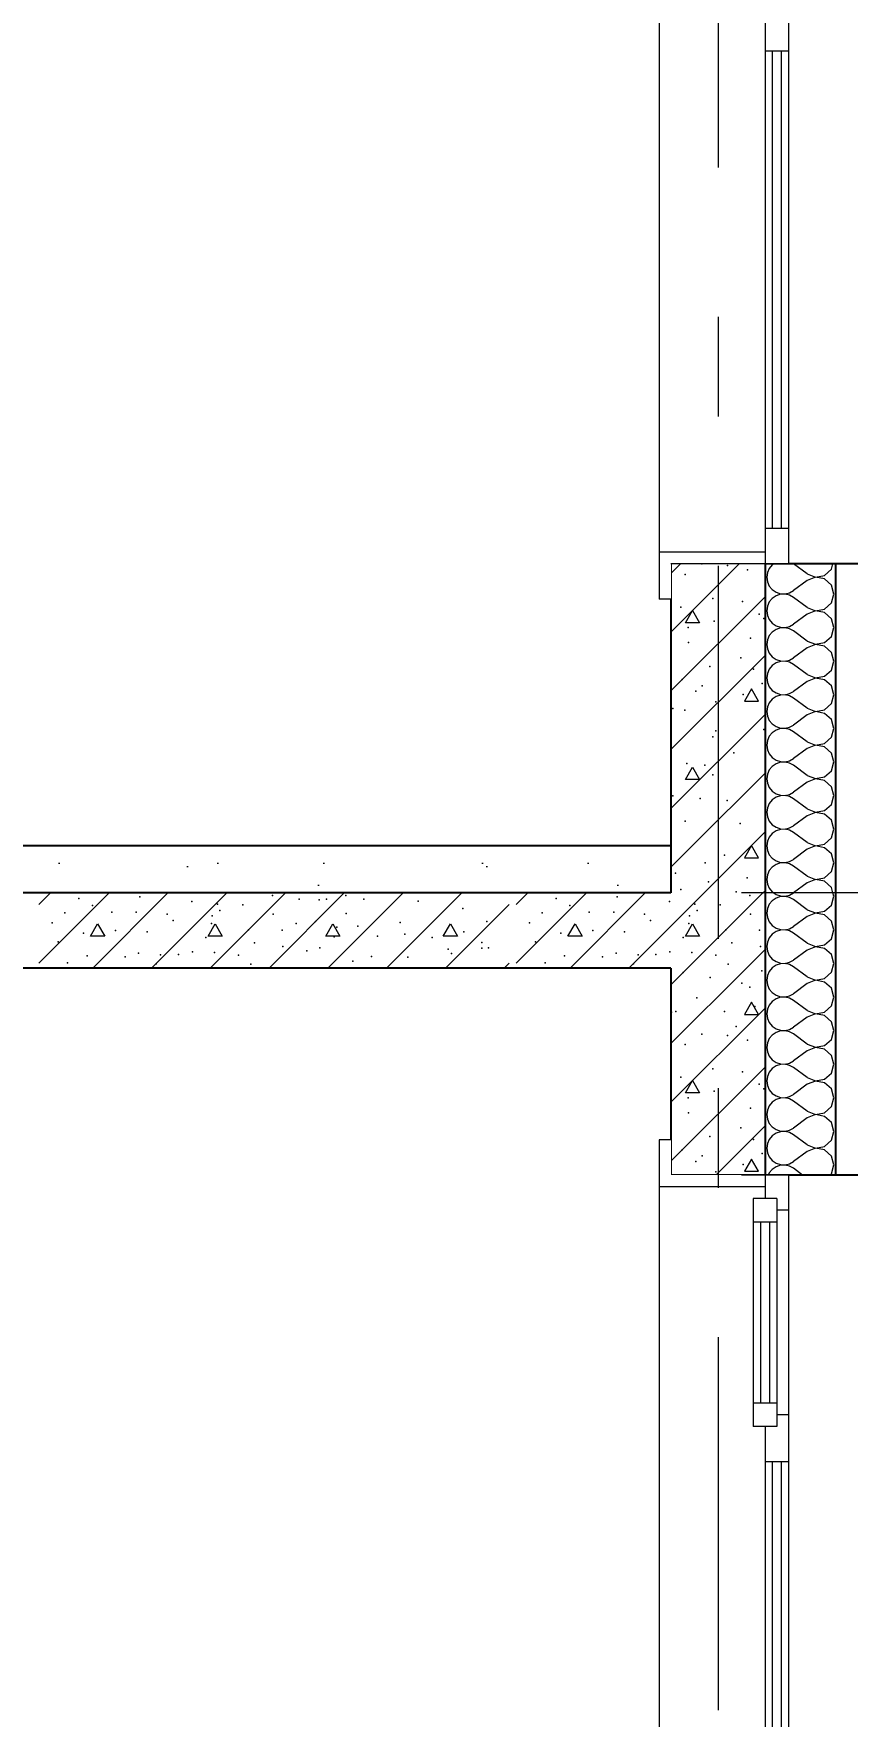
# Model space of a CAD drawing. Header units: millimetres. Extents: x 18162 to 7085488, y 72188 to 247925.
# Drawn here: x 4272658 to 4274388, y 144901 to 148480 of the extents above; entities that cross this region are included whole.
import ezdxf
from ezdxf.enums import TextEntityAlignment as Align

# ---------------------------------------------------------------- set-up
doc = ezdxf.new("R2010")
doc.units = ezdxf.units.MM
doc.header["$MEASUREMENT"] = 0
doc.linetypes.add('Double Dashed', pattern=[1093.611073, 529.166651, -211.666656, 141.111112, -211.666656])
doc.linetypes.add('Wipeout_Contour', pattern=[1000, 0, -1000])
for name, color, linetype in [('Archicad Windows', 7, 'Continuous'), ('Structural - Bearing', 7, 'Continuous'), ('Structural - Grid', 7, 'Continuous')]:
    doc.layers.add(name, color=color, linetype=linetype)
doc.styles.add('GENERATED_STYLE_3', font='', dxfattribs={"width": 0.8})
doc.styles.get('GENERATED_STYLE_3').set_extended_font_data('ISOCPEUR MON')
doc.dimstyles.new('GENERATED_STYLE__12', dxfattribs={"dimtxt": 330.000007, "dimasz": 171, "dimexe": 0.18, "dimexo": 150, "dimgap": 0, "dimtad": 1, "dimdec": 0, "dimzin": 0, "dimdsep": 46, "dimtxsty": 'GENERATED_STYLE_3', "dimblk": 'ARROWHEAD_2', "dimblk1": 'ARROWHEAD_2', "dimblk2": 'ARROWHEAD_2', "dimcen": 0.09, "dimclrd": 13, "dimclre": 13, "dimclrt": 13, "dimadec": 0, "dimazin": 0, "dimtfac": 1, "dimtdec": 4, "dimtmove": 0, "dimatfit": 3, "dimfxl": 1, "dimtolj": 1, "dimtzin": 0, "dimarcsym": 0})

# ---------------------------------------------------------------- blocks, each defined once
blk = doc.blocks.new('*X1415', base_point=(4294986.6, 104752.7))
at = {"layer": 'Structural - Bearing', "color": 7, "linetype": 'Continuous', "lineweight": 9}
for p, q in [((4274222, 146628.6), (4274218, 146619.6)), ((4274228.3, 146636.2), (4274222, 146628.6)), ((4274236.4, 146641.8), (4274228.3, 146636.2)), ((4274231.5, 146652.7), (4274236.4, 146649.3)), ((4274236.4, 146649.3), (4274245.7, 146646.2)), ((4274245.7, 146644.9), (4274236.4, 146641.8)), ((4274245.7, 146646.2), (4274255.6, 146645.7)), ((4274255.6, 146645.4), (4274245.7, 146644.9)), ((4274255.6, 146645.7), (4274265.2, 146647.9)), ((4274265.2, 146643.2), (4274255.6, 146645.4)), ((4274265.2, 146647.9), (4274273.8, 146652.7)), ((4274273.8, 146638.4), (4274265.2, 146643.2)), ((4274302.4, 146617), (4274273.8, 146638.4)), ((4274339.8, 146613.6), (4274354.2, 146626.8)), ((4274354.2, 146626.8), (4274359.5, 146645.6)), ((4274359.5, 146645.6), (4274357.5, 146652.7)), ((4274218, 146619.6), (4274216.7, 146609.8)), ((4274216.7, 146609.8), (4274218, 146600.1)), ((4274218, 146600.1), (4274222, 146591.1)), ((4274222, 146591.1), (4274228.3, 146583.5)), ((4274302.4, 146602.7), (4274273.8, 146581.3)), ((4274302.4, 146617), (4274320.6, 146610)), ((4274320.6, 146609.7), (4274302.4, 146602.7)), ((4274320.6, 146610), (4274339.8, 146613.6)), ((4274339.8, 146606.1), (4274320.6, 146609.7)), ((4274354.2, 146592.9), (4274339.8, 146606.1)), ((4274359.5, 146574.1), (4274354.2, 146592.9)), ((4274222, 146557.2), (4274218, 146548.2)), ((4274228.3, 146564.8), (4274222, 146557.2)), ((4274228.3, 146583.5), (4274236.4, 146577.9)), ((4274236.4, 146570.4), (4274228.3, 146564.8)), ((4274236.4, 146577.9), (4274245.7, 146574.8)), ((4274245.7, 146573.5), (4274236.4, 146570.4)), ((4274245.7, 146574.8), (4274255.6, 146574.3)), ((4274255.6, 146574), (4274245.7, 146573.5)), ((4274255.6, 146574.3), (4274265.2, 146576.5)), ((4274265.2, 146571.8), (4274255.6, 146574)), ((4274265.2, 146576.5), (4274273.8, 146581.3)), ((4274273.8, 146567), (4274265.2, 146571.8)), ((4274302.4, 146545.6), (4274273.8, 146567)), ((4274339.8, 146542.2), (4274354.2, 146555.4)), ((4274354.2, 146555.4), (4274359.5, 146574.1)), ((4274218, 146548.2), (4274216.7, 146538.4)), ((4274216.7, 146538.4), (4274218, 146528.7)), ((4274218, 146528.7), (4274222, 146519.6)), ((4274222, 146519.6), (4274228.3, 146512.1)), ((4274302.4, 146531.3), (4274273.8, 146509.8)), ((4274302.4, 146545.6), (4274320.6, 146538.6)), ((4274320.6, 146538.3), (4274302.4, 146531.3)), ((4274320.6, 146538.6), (4274339.8, 146542.2)), ((4274339.8, 146534.6), (4274320.6, 146538.3)), ((4274354.2, 146521.5), (4274339.8, 146534.6)), ((4274359.5, 146502.7), (4274354.2, 146521.5)), ((4274222, 146485.8), (4274218, 146476.8)), ((4274228.3, 146493.4), (4274222, 146485.8)), ((4274228.3, 146512.1), (4274236.4, 146506.5)), ((4274236.4, 146498.9), (4274228.3, 146493.4)), ((4274236.4, 146506.5), (4274245.7, 146503.3)), ((4274245.7, 146502.1), (4274236.4, 146498.9)), ((4274245.7, 146503.3), (4274255.6, 146502.8)), ((4274255.6, 146502.6), (4274245.7, 146502.1)), ((4274255.6, 146502.8), (4274265.2, 146505.1)), ((4274265.2, 146500.3), (4274255.6, 146502.6)), ((4274265.2, 146505.1), (4274273.8, 146509.8)), ((4274273.8, 146495.6), (4274265.2, 146500.3)), ((4274302.4, 146474.1), (4274273.8, 146495.6)), ((4274339.8, 146470.8), (4274354.2, 146483.9)), ((4274354.2, 146483.9), (4274359.5, 146502.7)), ((4274218, 146476.8), (4274216.7, 146467)), ((4274216.7, 146467), (4274218, 146457.2)), ((4274218, 146457.2), (4274222, 146448.2)), ((4274222, 146448.2), (4274228.3, 146440.6)), ((4274302.4, 146459.8), (4274273.8, 146438.4)), ((4274302.4, 146474.1), (4274320.6, 146467.1)), ((4274320.6, 146466.8), (4274302.4, 146459.8)), ((4274320.6, 146467.1), (4274339.8, 146470.8)), ((4274339.8, 146463.2), (4274320.6, 146466.8)), ((4274354.2, 146450.1), (4274339.8, 146463.2)), ((4274359.5, 146431.3), (4274354.2, 146450.1)), ((4274222, 146414.3), (4274218, 146405.3)), ((4274228.3, 146421.9), (4274222, 146414.3)), ((4274228.3, 146440.6), (4274236.4, 146435)), ((4274236.4, 146427.5), (4274228.3, 146421.9)), ((4274236.4, 146435), (4274245.7, 146431.9)), ((4274245.7, 146430.7), (4274236.4, 146427.5)), ((4274245.7, 146431.9), (4274255.6, 146431.4)), ((4274255.6, 146431.1), (4274245.7, 146430.7)), ((4274255.6, 146431.4), (4274265.2, 146433.7)), ((4274265.2, 146428.9), (4274255.6, 146431.1)), ((4274265.2, 146433.7), (4274273.8, 146438.4)), ((4274273.8, 146424.1), (4274265.2, 146428.9)), ((4274302.4, 146402.7), (4274273.8, 146424.1)), ((4274339.8, 146399.3), (4274354.2, 146412.5)), ((4274354.2, 146412.5), (4274359.5, 146431.3)), ((4274218, 146405.3), (4274216.7, 146395.6)), ((4274216.7, 146395.6), (4274218, 146385.8)), ((4274218, 146385.8), (4274222, 146376.8)), ((4274222, 146376.8), (4274228.3, 146369.2)), ((4274302.4, 146388.4), (4274273.8, 146367)), ((4274302.4, 146402.7), (4274320.6, 146395.7)), ((4274320.6, 146395.4), (4274302.4, 146388.4)), ((4274320.6, 146395.7), (4274339.8, 146399.3)), ((4274339.8, 146391.8), (4274320.6, 146395.4)), ((4274354.2, 146378.6), (4274339.8, 146391.8)), ((4274359.5, 146359.8), (4274354.2, 146378.6)), ((4274222, 146342.9), (4274218, 146333.9)), ((4274228.3, 146350.5), (4274222, 146342.9)), ((4274228.3, 146369.2), (4274236.4, 146363.6)), ((4274236.4, 146356.1), (4274228.3, 146350.5)), ((4274236.4, 146363.6), (4274245.7, 146360.5)), ((4274245.7, 146359.2), (4274236.4, 146356.1)), ((4274245.7, 146360.5), (4274255.6, 146360)), ((4274255.6, 146359.7), (4274245.7, 146359.2)), ((4274255.6, 146360), (4274265.2, 146362.2)), ((4274265.2, 146357.5), (4274255.6, 146359.7)), ((4274265.2, 146362.2), (4274273.8, 146367)), ((4274273.8, 146352.7), (4274265.2, 146357.5)), ((4274302.4, 146331.3), (4274273.8, 146352.7)), ((4274339.8, 146327.9), (4274354.2, 146341.1)), ((4274354.2, 146341.1), (4274359.5, 146359.8)), ((4274218, 146333.9), (4274216.7, 146324.1)), ((4274216.7, 146324.1), (4274218, 146314.4)), ((4274218, 146314.4), (4274222, 146305.4)), ((4274222, 146305.4), (4274228.3, 146297.8)), ((4274302.4, 146317), (4274273.8, 146295.6)), ((4274302.4, 146331.3), (4274320.6, 146324.3)), ((4274320.6, 146324), (4274302.4, 146317)), ((4274320.6, 146324.3), (4274339.8, 146327.9)), ((4274339.8, 146320.4), (4274320.6, 146324)), ((4274354.2, 146307.2), (4274339.8, 146320.4)), ((4274359.5, 146288.4), (4274354.2, 146307.2)), ((4274222, 146271.5), (4274218, 146262.5)), ((4274228.3, 146279.1), (4274222, 146271.5)), ((4274228.3, 146297.8), (4274236.4, 146292.2)), ((4274236.4, 146284.6), (4274228.3, 146279.1)), ((4274236.4, 146292.2), (4274245.7, 146289)), ((4274245.7, 146287.8), (4274236.4, 146284.6)), ((4274245.7, 146289), (4274255.6, 146288.6)), ((4274255.6, 146288.3), (4274245.7, 146287.8)), ((4274255.6, 146288.6), (4274265.2, 146290.8)), ((4274265.2, 146286), (4274255.6, 146288.3)), ((4274265.2, 146290.8), (4274273.8, 146295.6)), ((4274273.8, 146281.3), (4274265.2, 146286)), ((4274302.4, 146259.8), (4274273.8, 146281.3)), ((4274339.8, 146256.5), (4274354.2, 146269.6)), ((4274354.2, 146269.6), (4274359.5, 146288.4)), ((4274218, 146262.5), (4274216.7, 146252.7)), ((4274216.7, 146252.7), (4274218, 146242.9)), ((4274218, 146242.9), (4274222, 146233.9)), ((4274222, 146233.9), (4274228.3, 146226.3)), ((4274302.4, 146245.6), (4274273.8, 146224.1)), ((4274302.4, 146259.8), (4274320.6, 146252.8)), ((4274320.6, 146252.6), (4274302.4, 146245.6)), ((4274320.6, 146252.8), (4274339.8, 146256.5)), ((4274339.8, 146248.9), (4274320.6, 146252.6)), ((4274354.2, 146235.8), (4274339.8, 146248.9)), ((4274359.5, 146217), (4274354.2, 146235.8)), ((4274222, 146200.1), (4274218, 146191)), ((4274228.3, 146207.6), (4274222, 146200.1)), ((4274228.3, 146226.3), (4274236.4, 146220.8)), ((4274236.4, 146213.2), (4274228.3, 146207.6)), ((4274236.4, 146220.8), (4274245.7, 146217.6)), ((4274245.7, 146216.4), (4274236.4, 146213.2)), ((4274245.7, 146217.6), (4274255.6, 146217.1)), ((4274255.6, 146216.8), (4274245.7, 146216.4)), ((4274255.6, 146217.1), (4274265.2, 146219.4)), ((4274265.2, 146214.6), (4274255.6, 146216.8)), ((4274265.2, 146219.4), (4274273.8, 146224.1)), ((4274273.8, 146209.8), (4274265.2, 146214.6)), ((4274302.4, 146188.4), (4274273.8, 146209.8)), ((4274339.8, 146185), (4274354.2, 146198.2)), ((4274354.2, 146198.2), (4274359.5, 146217)), ((4274218, 146191), (4274216.7, 146181.3)), ((4274216.7, 146181.3), (4274218, 146171.5)), ((4274218, 146171.5), (4274222, 146162.5)), ((4274222, 146162.5), (4274228.3, 146154.9)), ((4274302.4, 146174.1), (4274273.8, 146152.7)), ((4274302.4, 146188.4), (4274320.6, 146181.4)), ((4274320.6, 146181.1), (4274302.4, 146174.1)), ((4274320.6, 146181.4), (4274339.8, 146185)), ((4274339.8, 146177.5), (4274320.6, 146181.1)), ((4274354.2, 146164.3), (4274339.8, 146177.5)), ((4274359.5, 146145.6), (4274354.2, 146164.3)), ((4274222, 146128.6), (4274218, 146119.6)), ((4274228.3, 146136.2), (4274222, 146128.6)), ((4274228.3, 146154.9), (4274236.4, 146149.3)), ((4274236.4, 146141.8), (4274228.3, 146136.2)), ((4274236.4, 146149.3), (4274245.7, 146146.2)), ((4274245.7, 146144.9), (4274236.4, 146141.8)), ((4274245.7, 146146.2), (4274255.6, 146145.7)), ((4274255.6, 146145.4), (4274245.7, 146144.9)), ((4274255.6, 146145.7), (4274265.2, 146147.9)), ((4274265.2, 146143.2), (4274255.6, 146145.4)), ((4274265.2, 146147.9), (4274273.8, 146152.7)), ((4274273.8, 146138.4), (4274265.2, 146143.2)), ((4274302.4, 146117), (4274273.8, 146138.4)), ((4274339.8, 146113.6), (4274354.2, 146126.8)), ((4274354.2, 146126.8), (4274359.5, 146145.6)), ((4274218, 146119.6), (4274216.7, 146109.8)), ((4274216.7, 146109.8), (4274218, 146100.1)), ((4274218, 146100.1), (4274222, 146091.1)), ((4274222, 146091.1), (4274228.3, 146083.5)), ((4274302.4, 146102.7), (4274273.8, 146081.3)), ((4274302.4, 146117), (4274320.6, 146110)), ((4274320.6, 146109.7), (4274302.4, 146102.7)), ((4274320.6, 146110), (4274339.8, 146113.6)), ((4274339.8, 146106.1), (4274320.6, 146109.7)), ((4274354.2, 146092.9), (4274339.8, 146106.1)), ((4274359.5, 146074.1), (4274354.2, 146092.9)), ((4274222, 146057.2), (4274220, 146052.7)), ((4274228.3, 146064.8), (4274222, 146057.2)), ((4274228.3, 146083.5), (4274236.4, 146077.9)), ((4274236.4, 146070.4), (4274228.3, 146064.8)), ((4274236.4, 146077.9), (4274245.7, 146074.8)), ((4274245.7, 146073.5), (4274236.4, 146070.4)), ((4274245.7, 146074.8), (4274255.6, 146074.3)), ((4274255.6, 146074), (4274245.7, 146073.5)), ((4274255.6, 146074.3), (4274265.2, 146076.5)), ((4274265.2, 146071.8), (4274255.6, 146074)), ((4274265.2, 146076.5), (4274273.8, 146081.3)), ((4274273.8, 146067), (4274265.2, 146071.8)), ((4274292.9, 146052.7), (4274273.8, 146067)), ((4274351.3, 146052.7), (4274354.2, 146055.4)), ((4274354.2, 146055.4), (4274359.5, 146074.1))]:
    blk.add_line(p, q, dxfattribs=at)
blk = doc.blocks.new('*X1417', base_point=(4294986.6, 104752.7))
at = {"layer": 'Structural - Bearing', "color": 7, "linetype": 'Continuous', "lineweight": 9}
for p, q in [((4274013.1, 146332.4), (4274173.4, 146492.7)), ((4274013.1, 146457.4), (4274048.4, 146492.7)), ((4274184.1, 146420.1), (4274169.1, 146394)), ((4274199.2, 146394.1), (4274184.1, 146420.1)), ((4274013.1, 146207.4), (4274213.1, 146407.4)), ((4274169.1, 146394), (4274199.2, 146394.1)), ((4274013.1, 146082.4), (4274213.1, 146282.4)), ((4274043.9, 146227.4), (4274059.1, 146253.4)), ((4274059.1, 146253.4), (4274074, 146227.4)), ((4274074, 146227.4), (4274043.9, 146227.4)), ((4274108.4, 146052.7), (4274213.1, 146157.4)), ((4274184.1, 146086.7), (4274169.1, 146060.7)), ((4274199.2, 146060.7), (4274184.1, 146086.7)), ((4274169.1, 146060.7), (4274199.2, 146060.7))]:
    blk.add_line(p, q, dxfattribs=at)
for p in [(4274038.8, 146483.7), (4274206.6, 146487.3), (4274096.1, 146472.7), (4274163.7, 146460.9), (4274180.9, 146451.9), (4274068.3, 146429.8), (4274191.1, 146411.3), (4274013.4, 146372.7), (4274014.3, 146399.4), (4274023.3, 146400.2), (4274126.9, 146400.2), (4274079, 146352.3), (4274133, 146349.2), (4274151.9, 146368.6), (4274175.8, 146339.8), (4274042.9, 146330.2), (4274013.5, 146289.2), (4274102, 146278.8), (4274165.4, 146272.3), (4274034, 146260.7), (4274105.2, 146230.8), (4274200.7, 146245.7), (4274210.5, 146236.2), (4274049.5, 146216.9), (4274182.5, 146194.7), (4274013.5, 146180.8), (4274050, 146185.1), (4274095.9, 146134.5), (4274161.6, 146152.9), (4274188.7, 146128.2), (4274037.2, 146106.6), (4274079.7, 146093.2), (4274207.2, 146098.4), (4274066.2, 146081.7), (4274108.3, 146059.4), (4274166.3, 146074.9)]:
    blk.add_point(p, dxfattribs=at)
blk = doc.blocks.new('*X1427', base_point=(4294986.6, 104752.7))
at = {"layer": 'Structural - Bearing', "color": 7, "linetype": 'Continuous', "lineweight": 9}
for p, q in [((4274222, 147342.9), (4274218, 147333.9)), ((4274228.3, 147350.5), (4274222, 147342.9)), ((4274231.5, 147352.7), (4274228.3, 147350.5)), ((4274302.4, 147331.3), (4274273.8, 147352.7)), ((4274339.8, 147327.9), (4274354.2, 147341.1)), ((4274354.2, 147341.1), (4274357.5, 147352.7)), ((4274218, 147333.9), (4274216.7, 147324.1)), ((4274216.7, 147324.1), (4274218, 147314.4)), ((4274218, 147314.4), (4274222, 147305.4)), ((4274222, 147305.4), (4274228.3, 147297.8)), ((4274302.4, 147317), (4274273.8, 147295.6)), ((4274302.4, 147331.3), (4274320.6, 147324.3)), ((4274320.6, 147324), (4274302.4, 147317)), ((4274320.6, 147324.3), (4274339.8, 147327.9)), ((4274339.8, 147320.4), (4274320.6, 147324)), ((4274354.2, 147307.2), (4274339.8, 147320.4)), ((4274359.5, 147288.4), (4274354.2, 147307.2)), ((4274222, 147271.5), (4274218, 147262.5)), ((4274228.3, 147279.1), (4274222, 147271.5)), ((4274228.3, 147297.8), (4274236.4, 147292.2)), ((4274236.4, 147284.6), (4274228.3, 147279.1)), ((4274236.4, 147292.2), (4274245.7, 147289)), ((4274245.7, 147287.8), (4274236.4, 147284.6)), ((4274245.7, 147289), (4274255.6, 147288.6)), ((4274255.6, 147288.3), (4274245.7, 147287.8)), ((4274255.6, 147288.6), (4274265.2, 147290.8)), ((4274265.2, 147286), (4274255.6, 147288.3)), ((4274265.2, 147290.8), (4274273.8, 147295.6)), ((4274273.8, 147281.3), (4274265.2, 147286)), ((4274302.4, 147259.8), (4274273.8, 147281.3)), ((4274339.8, 147256.5), (4274354.2, 147269.6)), ((4274354.2, 147269.6), (4274359.5, 147288.4)), ((4274218, 147262.5), (4274216.7, 147252.7)), ((4274216.7, 147252.7), (4274218, 147242.9)), ((4274218, 147242.9), (4274222, 147233.9)), ((4274222, 147233.9), (4274228.3, 147226.3)), ((4274302.4, 147245.6), (4274273.8, 147224.1)), ((4274302.4, 147259.8), (4274320.6, 147252.8)), ((4274320.6, 147252.6), (4274302.4, 147245.6)), ((4274320.6, 147252.8), (4274339.8, 147256.5)), ((4274339.8, 147248.9), (4274320.6, 147252.6)), ((4274354.2, 147235.8), (4274339.8, 147248.9)), ((4274359.5, 147217), (4274354.2, 147235.8)), ((4274222, 147200.1), (4274218, 147191)), ((4274228.3, 147207.6), (4274222, 147200.1)), ((4274228.3, 147226.3), (4274236.4, 147220.8)), ((4274236.4, 147213.2), (4274228.3, 147207.6)), ((4274236.4, 147220.8), (4274245.7, 147217.6)), ((4274245.7, 147216.4), (4274236.4, 147213.2)), ((4274245.7, 147217.6), (4274255.6, 147217.1)), ((4274255.6, 147216.8), (4274245.7, 147216.4)), ((4274255.6, 147217.1), (4274265.2, 147219.4)), ((4274265.2, 147214.6), (4274255.6, 147216.8)), ((4274265.2, 147219.4), (4274273.8, 147224.1)), ((4274273.8, 147209.8), (4274265.2, 147214.6)), ((4274302.4, 147188.4), (4274273.8, 147209.8)), ((4274339.8, 147185), (4274354.2, 147198.2)), ((4274354.2, 147198.2), (4274359.5, 147217)), ((4274218, 147191), (4274216.7, 147181.3)), ((4274216.7, 147181.3), (4274218, 147171.5)), ((4274218, 147171.5), (4274222, 147162.5)), ((4274222, 147162.5), (4274228.3, 147154.9)), ((4274302.4, 147174.1), (4274273.8, 147152.7)), ((4274302.4, 147188.4), (4274320.6, 147181.4)), ((4274320.6, 147181.1), (4274302.4, 147174.1)), ((4274320.6, 147181.4), (4274339.8, 147185)), ((4274339.8, 147177.5), (4274320.6, 147181.1)), ((4274354.2, 147164.3), (4274339.8, 147177.5)), ((4274359.5, 147145.6), (4274354.2, 147164.3)), ((4274222, 147128.6), (4274218, 147119.6)), ((4274228.3, 147136.2), (4274222, 147128.6)), ((4274228.3, 147154.9), (4274236.4, 147149.3)), ((4274236.4, 147141.8), (4274228.3, 147136.2)), ((4274236.4, 147149.3), (4274245.7, 147146.2)), ((4274245.7, 147144.9), (4274236.4, 147141.8)), ((4274245.7, 147146.2), (4274255.6, 147145.7)), ((4274255.6, 147145.4), (4274245.7, 147144.9)), ((4274255.6, 147145.7), (4274265.2, 147147.9)), ((4274265.2, 147143.2), (4274255.6, 147145.4)), ((4274265.2, 147147.9), (4274273.8, 147152.7)), ((4274273.8, 147138.4), (4274265.2, 147143.2)), ((4274302.4, 147117), (4274273.8, 147138.4)), ((4274339.8, 147113.6), (4274354.2, 147126.8)), ((4274354.2, 147126.8), (4274359.5, 147145.6)), ((4274218, 147119.6), (4274216.7, 147109.8)), ((4274216.7, 147109.8), (4274218, 147100.1)), ((4274218, 147100.1), (4274222, 147091.1)), ((4274222, 147091.1), (4274228.3, 147083.5)), ((4274302.4, 147102.7), (4274273.8, 147081.3)), ((4274302.4, 147117), (4274320.6, 147110)), ((4274320.6, 147109.7), (4274302.4, 147102.7)), ((4274320.6, 147110), (4274339.8, 147113.6)), ((4274339.8, 147106.1), (4274320.6, 147109.7)), ((4274354.2, 147092.9), (4274339.8, 147106.1)), ((4274359.5, 147074.1), (4274354.2, 147092.9)), ((4274222, 147057.2), (4274218, 147048.2)), ((4274228.3, 147064.8), (4274222, 147057.2)), ((4274228.3, 147083.5), (4274236.4, 147077.9)), ((4274236.4, 147070.4), (4274228.3, 147064.8)), ((4274236.4, 147077.9), (4274245.7, 147074.8)), ((4274245.7, 147073.5), (4274236.4, 147070.4)), ((4274245.7, 147074.8), (4274255.6, 147074.3)), ((4274255.6, 147074), (4274245.7, 147073.5)), ((4274255.6, 147074.3), (4274265.2, 147076.5)), ((4274265.2, 147071.8), (4274255.6, 147074)), ((4274265.2, 147076.5), (4274273.8, 147081.3)), ((4274273.8, 147067), (4274265.2, 147071.8)), ((4274302.4, 147045.6), (4274273.8, 147067)), ((4274339.8, 147042.2), (4274354.2, 147055.4)), ((4274354.2, 147055.4), (4274359.5, 147074.1)), ((4274218, 147048.2), (4274216.7, 147038.4)), ((4274216.7, 147038.4), (4274218, 147028.7)), ((4274218, 147028.7), (4274222, 147019.6)), ((4274222, 147019.6), (4274228.3, 147012.1)), ((4274302.4, 147031.3), (4274273.8, 147009.8)), ((4274302.4, 147045.6), (4274320.6, 147038.6)), ((4274320.6, 147038.3), (4274302.4, 147031.3)), ((4274320.6, 147038.6), (4274339.8, 147042.2)), ((4274339.8, 147034.6), (4274320.6, 147038.3)), ((4274354.2, 147021.5), (4274339.8, 147034.6)), ((4274359.5, 147002.7), (4274354.2, 147021.5)), ((4274222, 146985.8), (4274218, 146976.8)), ((4274228.3, 146993.4), (4274222, 146985.8)), ((4274228.3, 147012.1), (4274236.4, 147006.5)), ((4274236.4, 146998.9), (4274228.3, 146993.4)), ((4274236.4, 147006.5), (4274245.7, 147003.3)), ((4274245.7, 147002.1), (4274236.4, 146998.9)), ((4274245.7, 147003.3), (4274255.6, 147002.8)), ((4274255.6, 147002.6), (4274245.7, 147002.1)), ((4274255.6, 147002.8), (4274265.2, 147005.1)), ((4274265.2, 147000.3), (4274255.6, 147002.6)), ((4274265.2, 147005.1), (4274273.8, 147009.8)), ((4274273.8, 146995.6), (4274265.2, 147000.3)), ((4274302.4, 146974.1), (4274273.8, 146995.6)), ((4274339.8, 146970.8), (4274354.2, 146983.9)), ((4274354.2, 146983.9), (4274359.5, 147002.7)), ((4274218, 146976.8), (4274216.7, 146967)), ((4274216.7, 146967), (4274218, 146957.2)), ((4274218, 146957.2), (4274222, 146948.2)), ((4274222, 146948.2), (4274228.3, 146940.6)), ((4274302.4, 146959.8), (4274273.8, 146938.4)), ((4274302.4, 146974.1), (4274320.6, 146967.1)), ((4274320.6, 146966.8), (4274302.4, 146959.8)), ((4274320.6, 146967.1), (4274339.8, 146970.8)), ((4274339.8, 146963.2), (4274320.6, 146966.8)), ((4274354.2, 146950.1), (4274339.8, 146963.2)), ((4274359.5, 146931.3), (4274354.2, 146950.1)), ((4274222, 146914.3), (4274218, 146905.3)), ((4274228.3, 146921.9), (4274222, 146914.3)), ((4274228.3, 146940.6), (4274236.4, 146935)), ((4274236.4, 146927.5), (4274228.3, 146921.9)), ((4274236.4, 146935), (4274245.7, 146931.9)), ((4274245.7, 146930.7), (4274236.4, 146927.5)), ((4274245.7, 146931.9), (4274255.6, 146931.4)), ((4274255.6, 146931.1), (4274245.7, 146930.7)), ((4274255.6, 146931.4), (4274265.2, 146933.7)), ((4274265.2, 146928.9), (4274255.6, 146931.1)), ((4274265.2, 146933.7), (4274273.8, 146938.4)), ((4274273.8, 146924.1), (4274265.2, 146928.9)), ((4274302.4, 146902.7), (4274273.8, 146924.1)), ((4274339.8, 146899.3), (4274354.2, 146912.5)), ((4274354.2, 146912.5), (4274359.5, 146931.3)), ((4274218, 146905.3), (4274216.7, 146895.6)), ((4274216.7, 146895.6), (4274218, 146885.8)), ((4274218, 146885.8), (4274222, 146876.8)), ((4274222, 146876.8), (4274228.3, 146869.2)), ((4274302.4, 146888.4), (4274273.8, 146867)), ((4274302.4, 146902.7), (4274320.6, 146895.7)), ((4274320.6, 146895.4), (4274302.4, 146888.4)), ((4274320.6, 146895.7), (4274339.8, 146899.3)), ((4274339.8, 146891.8), (4274320.6, 146895.4)), ((4274354.2, 146878.6), (4274339.8, 146891.8)), ((4274359.5, 146859.8), (4274354.2, 146878.6)), ((4274222, 146842.9), (4274218, 146833.9)), ((4274228.3, 146850.5), (4274222, 146842.9)), ((4274228.3, 146869.2), (4274236.4, 146863.6)), ((4274236.4, 146856.1), (4274228.3, 146850.5)), ((4274236.4, 146863.6), (4274245.7, 146860.5)), ((4274245.7, 146859.2), (4274236.4, 146856.1)), ((4274245.7, 146860.5), (4274255.6, 146860)), ((4274255.6, 146859.7), (4274245.7, 146859.2)), ((4274255.6, 146860), (4274265.2, 146862.2)), ((4274265.2, 146857.5), (4274255.6, 146859.7)), ((4274265.2, 146862.2), (4274273.8, 146867)), ((4274273.8, 146852.7), (4274265.2, 146857.5)), ((4274302.4, 146831.3), (4274273.8, 146852.7)), ((4274339.8, 146827.9), (4274354.2, 146841.1)), ((4274354.2, 146841.1), (4274359.5, 146859.8)), ((4274218, 146833.9), (4274216.7, 146824.1)), ((4274216.7, 146824.1), (4274218, 146814.4)), ((4274218, 146814.4), (4274222, 146805.4)), ((4274222, 146805.4), (4274228.3, 146797.8)), ((4274302.4, 146817), (4274273.8, 146795.6)), ((4274302.4, 146831.3), (4274320.6, 146824.3)), ((4274320.6, 146824), (4274302.4, 146817)), ((4274320.6, 146824.3), (4274339.8, 146827.9)), ((4274339.8, 146820.4), (4274320.6, 146824)), ((4274354.2, 146807.2), (4274339.8, 146820.4)), ((4274359.5, 146788.4), (4274354.2, 146807.2)), ((4274222, 146771.5), (4274218, 146762.5)), ((4274228.3, 146779.1), (4274222, 146771.5)), ((4274228.3, 146797.8), (4274236.4, 146792.2)), ((4274236.4, 146784.6), (4274228.3, 146779.1)), ((4274236.4, 146792.2), (4274245.7, 146789)), ((4274245.7, 146787.8), (4274236.4, 146784.6)), ((4274245.7, 146789), (4274255.6, 146788.6)), ((4274255.6, 146788.3), (4274245.7, 146787.8)), ((4274255.6, 146788.6), (4274265.2, 146790.8)), ((4274265.2, 146786), (4274255.6, 146788.3)), ((4274265.2, 146790.8), (4274273.8, 146795.6)), ((4274273.8, 146781.3), (4274265.2, 146786)), ((4274302.4, 146759.8), (4274273.8, 146781.3)), ((4274339.8, 146756.5), (4274354.2, 146769.6)), ((4274354.2, 146769.6), (4274359.5, 146788.4)), ((4274218, 146762.5), (4274216.7, 146752.7)), ((4274216.7, 146752.7), (4274218, 146742.9)), ((4274218, 146742.9), (4274222, 146733.9)), ((4274222, 146733.9), (4274228.3, 146726.3)), ((4274302.4, 146745.6), (4274273.8, 146724.1)), ((4274302.4, 146759.8), (4274320.6, 146752.8)), ((4274320.6, 146752.6), (4274302.4, 146745.6)), ((4274320.6, 146752.8), (4274339.8, 146756.5)), ((4274339.8, 146748.9), (4274320.6, 146752.6)), ((4274354.2, 146735.8), (4274339.8, 146748.9)), ((4274359.5, 146717), (4274354.2, 146735.8)), ((4274222, 146700.1), (4274218, 146691)), ((4274228.3, 146707.6), (4274222, 146700.1)), ((4274228.3, 146726.3), (4274236.4, 146720.8)), ((4274236.4, 146713.2), (4274228.3, 146707.6)), ((4274236.4, 146720.8), (4274245.7, 146717.6)), ((4274245.7, 146716.4), (4274236.4, 146713.2)), ((4274245.7, 146717.6), (4274255.6, 146717.1)), ((4274255.6, 146716.8), (4274245.7, 146716.4)), ((4274255.6, 146717.1), (4274265.2, 146719.4)), ((4274265.2, 146714.6), (4274255.6, 146716.8)), ((4274265.2, 146719.4), (4274273.8, 146724.1)), ((4274273.8, 146709.8), (4274265.2, 146714.6)), ((4274302.4, 146688.4), (4274273.8, 146709.8)), ((4274339.8, 146685), (4274354.2, 146698.2)), ((4274354.2, 146698.2), (4274359.5, 146717)), ((4274218, 146691), (4274216.7, 146681.3)), ((4274216.7, 146681.3), (4274218, 146671.5)), ((4274218, 146671.5), (4274222, 146662.5)), ((4274222, 146662.5), (4274228.3, 146654.9)), ((4274302.4, 146674.1), (4274273.8, 146652.7)), ((4274302.4, 146688.4), (4274320.6, 146681.4)), ((4274320.6, 146681.1), (4274302.4, 146674.1)), ((4274320.6, 146681.4), (4274339.8, 146685)), ((4274339.8, 146677.5), (4274320.6, 146681.1)), ((4274354.2, 146664.3), (4274339.8, 146677.5)), ((4274357.5, 146652.7), (4274354.2, 146664.3)), ((4274228.3, 146654.9), (4274231.5, 146652.7))]:
    blk.add_line(p, q, dxfattribs=at)
blk = doc.blocks.new('*X1430', base_point=(4294986.6, 104752.7))
at = {"layer": 'Structural - Bearing', "color": 7, "linetype": 'Continuous', "lineweight": 9}
for p, q in [((4274013.1, 147207.4), (4274158.4, 147352.7)), ((4274013.1, 147332.4), (4274033.4, 147352.7)), ((4274013.1, 147082.4), (4274213.1, 147282.4)), ((4274043.9, 147227.4), (4274059.1, 147253.4)), ((4274059.1, 147253.4), (4274074, 147227.4)), ((4274074, 147227.4), (4274043.9, 147227.4)), ((4274013.1, 146957.4), (4274213.1, 147157.4)), ((4274184.1, 147086.7), (4274169.1, 147060.7)), ((4274169.1, 147060.7), (4274199.2, 147060.7)), ((4274199.2, 147060.7), (4274184.1, 147086.7)), ((4274013.1, 146832.4), (4274213.1, 147032.4)), ((4274043.9, 146894.1), (4274059.1, 146920.1)), ((4274059.1, 146920.1), (4274074, 146894)), ((4274074, 146894), (4274043.9, 146894.1)), ((4274059.1, 146753.4), (4274213.1, 146907.4)), ((4274184.1, 146753.4), (4274213.1, 146782.4)), ((4274013.1, 146707.4), (4274059.1, 146753.4)), ((4274083.4, 146652.7), (4274184.1, 146753.4)), ((4274184.1, 146753.4), (4274169.1, 146727.4)), ((4274199.2, 146727.4), (4274184.1, 146753.4)), ((4274169.1, 146727.4), (4274199.2, 146727.4)), ((4274208.4, 146652.7), (4274213.1, 146657.4))]:
    blk.add_line(p, q, dxfattribs=at)
for p in [(4274079, 147352.3), (4274133, 147349.2), (4274175.8, 147339.8), (4274042.9, 147330.2), (4274013.5, 147289.2), (4274102, 147278.8), (4274165.4, 147272.3), (4274034, 147260.7), (4274200.7, 147245.7), (4274210.5, 147236.2), (4274049.5, 147216.9), (4274105.2, 147230.8), (4274013.5, 147180.8), (4274050, 147185.1), (4274182.5, 147194.7), (4274095.9, 147134.5), (4274161.6, 147152.9), (4274188.7, 147128.3), (4274037.2, 147106.6), (4274079.7, 147093.2), (4274207.2, 147098.4), (4274066.2, 147081.7), (4274108.3, 147059.4), (4274166.3, 147074.9), (4274017.1, 147044.7), (4274042.5, 147041.3), (4274102.1, 146984.5), (4274108.3, 146997.6), (4274210.3, 147000), (4274147, 146950.5), (4274046.8, 146927.6), (4274085.1, 146924.3), (4274101.9, 146903.6), (4274017.3, 146859.1), (4274074.8, 146853.4), (4274132.7, 146849.5), (4274043.4, 146805.3), (4274160, 146800.6), (4274126.8, 146733.2), (4274022.5, 146694.6), (4274085.6, 146716.5), (4274034, 146659.9), (4274092.9, 146676.3), (4274175.1, 146684.9), (4274151.4, 146655.1)]:
    blk.add_point(p, dxfattribs=at)
blk = doc.blocks.new('*X1439', base_point=(4294986.6, 104752.7))
at = {"layer": 'Structural - Bearing', "color": 7, "linetype": 'Continuous', "lineweight": 9}
for p, q in [((4272668.9, 146628.4), (4272693.3, 146652.7)), ((4272668.9, 146503.4), (4272818.3, 146652.7)), ((4272783.3, 146492.7), (4272943.3, 146652.7)), ((4272908.3, 146492.7), (4273068.3, 146652.7)), ((4273033.3, 146492.7), (4273193.3, 146652.7)), ((4273158.3, 146492.7), (4273318.3, 146652.7)), ((4273283.3, 146492.7), (4273443.3, 146652.7)), ((4273408.3, 146492.7), (4273568.3, 146652.7)), ((4273533.3, 146492.7), (4273668.9, 146628.4)), ((4273684.1, 146628.4), (4273708.4, 146652.7)), ((4273684.1, 146503.4), (4273833.4, 146652.7)), ((4273798.4, 146492.7), (4273958.4, 146652.7)), ((4273923.4, 146492.7), (4274083.4, 146652.7)), ((4274048.4, 146492.7), (4274208.4, 146652.7)), ((4272778.8, 146560.7), (4272793.9, 146586.7)), ((4272808.8, 146560.7), (4272778.8, 146560.7)), ((4272793.9, 146586.7), (4272808.8, 146560.7)), ((4273028.8, 146560.7), (4273043.9, 146586.7)), ((4273058.8, 146560.7), (4273028.8, 146560.7)), ((4273043.9, 146586.7), (4273058.8, 146560.7)), ((4273278.8, 146560.7), (4273293.9, 146586.7)), ((4273308.8, 146560.7), (4273278.8, 146560.7)), ((4273293.9, 146586.7), (4273308.8, 146560.7)), ((4273528.8, 146560.7), (4273543.9, 146586.7)), ((4273558.8, 146560.7), (4273528.8, 146560.7)), ((4273543.9, 146586.7), (4273558.8, 146560.7)), ((4273793.9, 146560.7), (4273809.1, 146586.7)), ((4273824, 146560.7), (4273793.9, 146560.7)), ((4273809.1, 146586.7), (4273824, 146560.7)), ((4274043.9, 146560.7), (4274059.1, 146586.7)), ((4274074, 146560.7), (4274043.9, 146560.7)), ((4274059.1, 146586.7), (4274074, 146560.7)), ((4274173.4, 146492.7), (4274213.1, 146532.4)), ((4273658.3, 146492.7), (4273668.9, 146503.4))]:
    blk.add_line(p, q, dxfattribs=at)
for p in [(4272753.6, 146640.6), (4272782.8, 146626), (4272883.7, 146644.4), (4272994.4, 146634.1), (4273048.4, 146628.9), (4273102.5, 146627.4), (4273165.6, 146647.4), (4273222.4, 146639.3), (4273264.7, 146638.2), (4273280.2, 146639.7), (4273321.9, 146647.5), (4273360.2, 146639.3), (4273475.6, 146635.1), (4273768.8, 146640.6), (4273798, 146626), (4273898.8, 146644.4), (4274009.6, 146634.1), (4274063.5, 146628.9), (4274117.6, 146627.4), (4274180.7, 146647.4), (4272697, 146589), (4272724, 146610.5), (4272824.3, 146611.9), (4272876, 146611.5), (4272941.7, 146607.7), (4272954.6, 146594.2), (4273035.7, 146587.8), (4273037.6, 146604.2), (4273053.5, 146615.4), (4273167.4, 146607.3), (4273215.9, 146587.8), (4273257.2, 146591.6), (4273322.6, 146608.9), (4273437.3, 146589.7), (4273570.7, 146619.6), (4273621.6, 146591.6), (4273712.1, 146589), (4273739.1, 146610.5), (4273839.4, 146611.9), (4273891.2, 146611.5), (4273956.8, 146607.7), (4273969.8, 146594.2), (4274050.8, 146587.8), (4274052.7, 146604.2), (4274068.6, 146615.4), (4274182.5, 146607.3), (4272763.9, 146567.2), (4272831.5, 146573), (4272899.2, 146569.7), (4273023.7, 146557.8), (4273114.8, 146574.3), (4273186.3, 146573.6), (4273297.1, 146559.4), (4273302.2, 146580), (4273347.4, 146581.9), (4273389, 146560.7), (4273446.9, 146565), (4273505.3, 146557.7), (4273572.7, 146569.7), (4273779.1, 146567.2), (4273846.7, 146573), (4273914.3, 146569.7), (4274038.8, 146557.8), (4274130, 146574.3), (4274201.5, 146573.6), (4272710, 146548.6), (4272771.5, 146519.2), (4272852.4, 146516.6), (4272881.1, 146524.7), (4272927.8, 146520.7), (4272965.7, 146521.7), (4272995.7, 146527.2), (4273042.1, 146525.9), (4273093.2, 146520.4), (4273127.1, 146546.6), (4273188, 146538.4), (4273238.8, 146529.6), (4273266.4, 146535.7), (4273376, 146517.7), (4273453.3, 146516.1), (4273539.1, 146533), (4273546, 146523.8), (4273610.9, 146547), (4273611, 146535.2), (4273624.8, 146536.2), (4273725.1, 146548.6), (4273786.6, 146519.2), (4273867.5, 146516.6), (4273896.3, 146524.7), (4273943, 146520.7), (4273980.8, 146521.7), (4274010.9, 146527.2), (4274057.2, 146525.9), (4274108.3, 146520.4), (4274142.2, 146546.6), (4274203.2, 146538.4), (4272730, 146503.7), (4272918.6, 146502.2), (4273119.8, 146501), (4273336.6, 146507.6), (4273745.2, 146503.7), (4273933.7, 146502.2), (4274134.9, 146501)]:
    blk.add_point(p, dxfattribs=at)
blk = doc.blocks.new('Standard grid marker[367]_3', base_point=(4274113.1, 164752.7))
at = {"layer": 'Structural - Grid', "color": 13, "linetype": 'Double Dashed', "lineweight": 13, "ltscale": 1.5}
blk.add_line((4274113.1, 163752.7), (4274113.1, 97752.7), dxfattribs=at)
at = {"layer": 'Structural - Grid', "color": 13, "lineweight": 13, "style": 'GENERATED_STYLE_3'}
blk.add_attdef('AC_MarkerText_1', text='', height=375, rotation=360, dxfattribs=at).set_placement((4274113.1, 96490.2), align=Align.TOP_CENTER)
blk = doc.blocks.new('*D1547', base_point=(4294986.6, 104752.7))
at = {"color": 12, "linetype": 'Continuous', "lineweight": 35}
for p, q in [((4277603.2, 146117.7), (4277828.2, 145987.8)), ((4277603.2, 144417.7), (4277828.2, 144287.8))]:
    blk.add_line(p, q, dxfattribs=at)
at = {"color": 13, "linetype": 'Continuous', "lineweight": 13}
for p, q in [((4277884.5, 146052.7), (4274163.1, 146052.7)), ((4277715.7, 144352.7), (4277715.7, 146052.7)), ((4277884.5, 144352.7), (4274163.1, 144352.7))]:
    blk.add_line(p, q, dxfattribs=at)
at = {"color": 13, "lineweight": 13, "insert": (4277811.4, 144814.1), "char_height": 330, "attachment_point": 7, "rotation": 90, "style": 'GENERATED_STYLE_3'}
blk.add_mtext('\\A1;{\\pql;\\fISOCPEUR MON|b0|i0|c0|p0;\\W0.800000;1,700}', dxfattribs=at)
blk = doc.blocks.new('ARROWHEAD_2')
at = {"color": 0, "linetype": 'Continuous', "lineweight": 0}
for p, q in [((-0.378, -0.655), (0.378, 0.655)), ((0, 0), (-1, 0))]:
    blk.add_line(p, q, dxfattribs=at)
blk = doc.blocks.new('*D1548', base_point=(4294986.6, 104752.7))
at = {"color": 12, "linetype": 'Continuous', "lineweight": 35}
for p, q in [((4277603.2, 147417.7), (4277828.2, 147287.8)), ((4277603.2, 146117.7), (4277828.2, 145987.8))]:
    blk.add_line(p, q, dxfattribs=at)
at = {"color": 13, "linetype": 'Continuous', "lineweight": 13}
for p, q in [((4277884.5, 147352.7), (4274163.1, 147352.7)), ((4277715.7, 146052.7), (4277715.7, 147352.7)), ((4277884.5, 146052.7), (4274163.1, 146052.7))]:
    blk.add_line(p, q, dxfattribs=at)
at = {"color": 13, "lineweight": 13, "insert": (4277811.4, 146314.1), "char_height": 330, "attachment_point": 7, "rotation": 90, "style": 'GENERATED_STYLE_3'}
blk.add_mtext('\\A1;{\\pql;\\fISOCPEUR MON|b0|i0|c0|p0;\\W0.800000;1,300}', dxfattribs=at)
blk = doc.blocks.new('*D1549', base_point=(4294986.6, 104752.7))
at = {"color": 12, "linetype": 'Continuous', "lineweight": 35}
for p, q in [((4277603.2, 149117.7), (4277828.2, 148987.8)), ((4277603.2, 147417.7), (4277828.2, 147287.8))]:
    blk.add_line(p, q, dxfattribs=at)
at = {"color": 13, "linetype": 'Continuous', "lineweight": 13}
for p, q in [((4277884.5, 149052.7), (4274613.1, 149052.7)), ((4277715.7, 147352.7), (4277715.7, 149052.7)), ((4277884.5, 147352.7), (4274163.1, 147352.7))]:
    blk.add_line(p, q, dxfattribs=at)
at = {"color": 13, "lineweight": 13, "insert": (4277811.4, 147814.1), "char_height": 330, "attachment_point": 7, "rotation": 90, "style": 'GENERATED_STYLE_3'}
blk.add_mtext('\\A1;{\\pql;\\fISOCPEUR MON|b0|i0|c0|p0;\\W0.800000;1,700}', dxfattribs=at)
blk = doc.blocks.new('*D1578', base_point=(4294986.6, 104752.7))
at = {"color": 12, "linetype": 'Continuous', "lineweight": 35}
for p, q in [((4276703.2, 146717.7), (4276928.2, 146587.8)), ((4276703.2, 146117.7), (4276928.2, 145987.8))]:
    blk.add_line(p, q, dxfattribs=at)
at = {"color": 13, "linetype": 'Continuous', "lineweight": 13}
for p, q in [((4276984.5, 146652.7), (4274163.1, 146652.7)), ((4276815.7, 146052.7), (4276815.7, 146652.7)), ((4276984.5, 146052.7), (4274163.1, 146052.7)), ((4276815.7, 145942.7), (4276815.7, 146052.7))]:
    blk.add_line(p, q, dxfattribs=at)
at = {"color": 13, "lineweight": 13, "insert": (4276845.5, 145434.4), "char_height": 330, "attachment_point": 7, "rotation": 90, "style": 'GENERATED_STYLE_3'}
blk.add_mtext('\\A1;{\\pql;\\fISOCPEUR MON|b0|i0|c0|p0;\\W0.800000;600}', dxfattribs=at)
blk = doc.blocks.new('*D1579', base_point=(4294986.6, 104752.7))
at = {"color": 13, "linetype": 'Continuous', "lineweight": 13}
for p, q in [((4276815.7, 147352.7), (4276815.7, 147462.7)), ((4276984.5, 147352.7), (4274163.1, 147352.7)), ((4276815.7, 146652.7), (4276815.7, 147352.7)), ((4276984.5, 146652.7), (4274163.1, 146652.7))]:
    blk.add_line(p, q, dxfattribs=at)
at = {"color": 12, "linetype": 'Continuous', "lineweight": 35}
for p, q in [((4276928.2, 147287.8), (4276703.2, 147417.7)), ((4276703.2, 146717.7), (4276928.2, 146587.8))]:
    blk.add_line(p, q, dxfattribs=at)
at = {"color": 13, "lineweight": 13, "insert": (4276845.5, 146726.1), "char_height": 330, "attachment_point": 7, "rotation": 90, "style": 'GENERATED_STYLE_3'}
blk.add_mtext('\\A1;{\\pql;\\fISOCPEUR MON|b0|i0|c0|p0;\\W0.800000;700}', dxfattribs=at)

msp = doc.modelspace()

# ---------------------------------------------------------------- hatches: boundary and pattern name
at = {"layer": 'Structural - Bearing', "linetype": 'Continuous', "lineweight": 9}
h = msp.add_hatch(dxfattribs=at)
h.set_pattern_fill('Lightweight_Concrete_0003', style=0, pattern_type=2)
h.set_pattern_definition([(0, (4294986.6, 104752.7), (0, 1169.134), [73.125, -601.875]), (0, (4295324.1, 105337.3), (0, 1169.134), [73.125, -601.875]), (60, (4294986.6, 104752.7), (-1012.5, 584.567), [73.125, -601.875]), (60, (4295661.6, 104752.7), (-1012.5, 584.567), [73.125, -601.875]), (120, (4295059.7, 104752.7), (1012.5, 584.567), [73.125, -601.875]), (120, (4295734.7, 104752.7), (1012.5, 584.567), [73.125, -601.875]), (0, (4294986.58, 104865.2), (0, 225), [0, -225, 0, -337.5]), (45, (4295099.08, 104865.2), (-159.099, 159.099), [0, -168.75, 0, -281.25])])
h.paths.add_polyline_path([(4274013.1, 146752.7), (4267713.1, 146752.7), (4267713.1, 146652.7), (4274013.1, 146652.7)])

# ---------------------------------------------------------------- linework, layer by layer
at = {"layer": 'Archicad Windows', "color": 7, "linetype": 'Continuous', "lineweight": 9}
for p, q in [((4274188.1, 145916.7), (4274188.1, 145863.8)), ((4274238.1, 145916.7), (4274238.1, 145863.8)), ((4274188.1, 145863.8), (4274188.1, 145830.7)), ((4274238.1, 145863.8), (4274238.1, 145830.7)), ((4274188.1, 145830.7), (4274188.1, 145777.8)), ((4274238.1, 145830.7), (4274238.1, 145777.8)), ((4274188.1, 145777.8), (4274188.1, 145744.8)), ((4274238.1, 145777.8), (4274238.1, 145744.8)), ((4274188.1, 145744.8), (4274188.1, 145703.3)), ((4274238.1, 145744.8), (4274238.1, 145703.3))]:
    msp.add_line(p, q, dxfattribs=at)
at = {"layer": 'Structural - Bearing', "color": 7, "linetype": 'Continuous', "lineweight": 25}
for p, q in [((4274213.1, 147352.7), (4274213.1, 146652.7)), ((4274363.1, 147352.7), (4274363.1, 146652.7)), ((4274013.1, 146752.7), (4267713.1, 146752.7)), ((4274013.1, 146752.7), (4274013.1, 146652.7)), ((4274013.1, 146652.7), (4267713.1, 146652.7)), ((4274363.1, 146652.7), (4274363.1, 146052.7)), ((4274013.1, 146492.7), (4267713.1, 146492.7))]:
    msp.add_line(p, q, dxfattribs=at)
at = {"layer": 'Structural - Bearing', "color": 7, "linetype": 'Continuous', "lineweight": 25, "flags": 128}
for points in [[(4274013.1, 147352.7), (4274013.1, 147277.7), (4274013.1, 146752.7)], [(4274463.1, 147352.7), (4274413.1, 147352.7), (4274363.1, 147352.7), (4274263.1, 147352.7), (4274213.1, 147352.7)], [(4274213.1, 146652.7), (4274213.1, 146492.7), (4274213.1, 146052.7)], [(4274013.1, 146492.7), (4274013.1, 146127.7), (4274013.1, 146052.7)], [(4274463.1, 146052.7), (4274413.1, 146052.7), (4274363.1, 146052.7), (4274263.1, 146052.7), (4274213.1, 146052.7), (4274013.1, 146052.7)]]:
    msp.add_lwpolyline(points, dxfattribs=at)

# ---------------------------------------------------------------- block references
at = {"layer": 'Structural - Bearing', "lineweight": 0}
for name in ['*X1430', '*X1427', '*X1439', '*X1415', '*X1417']:
    msp.add_blockref(name, (4294986.6, 104752.7), dxfattribs=at)

# ---------------------------------------------------------------- wipeouts: each hides what was drawn before it
at = {"color": 254, "linetype": 'Wipeout_Contour', "lineweight": 0, "ltscale": 25660902.14929118}
msp.add_wipeout([(4274263.1, 148542.7), (4274238.1, 148542.7), (4274238.1, 148517.7), (4274213.1, 148517.7), (4274213.1, 148442.7), (4274263.1, 148442.7)], dxfattribs=at).dxf.layer = 'Archicad Windows'
at = {"color": 254, "linetype": 'Wipeout_Contour', "lineweight": 0, "ltscale": 17106820.65566921}
msp.add_wipeout([(4274238.1, 145952.7), (4274238.1, 146002.7), (4274188.1, 146002.7), (4274188.1, 145952.7)], dxfattribs=at).dxf.layer = 'Archicad Windows'
at = {"color": 254, "linetype": 'Wipeout_Contour', "lineweight": 0, "ltscale": 17106761.35225981}
msp.add_wipeout([(4274238.1, 145567.7), (4274188.1, 145567.7), (4274188.1, 145517.7), (4274238.1, 145517.7)], dxfattribs=at).dxf.layer = 'Archicad Windows'

# ---------------------------------------------------------------- next in the draw order: linework, layer by layer
at = {"layer": 'Archicad Windows', "color": 7, "linetype": 'Continuous', "lineweight": 9}
for p, q in [((4274263.1, 148542.7), (4274263.1, 148442.7)), ((4274213.1, 148517.7), (4274213.1, 148442.7)), ((4274263.1, 148442.7), (4274213.1, 148442.7)), ((4274188.1, 146002.7), (4274188.1, 145952.7)), ((4274188.1, 145952.7), (4274188.1, 145949.8)), ((4274238.1, 145952.7), (4274188.1, 145952.7)), ((4274188.1, 145949.8), (4274188.1, 145916.7)), ((4274203.1, 145952.7), (4274203.1, 145567.7)), ((4274223.1, 145567.7), (4274223.1, 145952.7)), ((4274238.1, 145952.7), (4274238.1, 145949.8)), ((4274238.1, 145949.8), (4274238.1, 145916.7)), ((4274188.1, 145703.3), (4274188.1, 145567.7)), ((4274238.1, 145703.3), (4274238.1, 145567.7)), ((4274188.1, 145567.7), (4274188.1, 145517.7)), ((4274238.1, 145567.7), (4274188.1, 145567.7))]:
    msp.add_line(p, q, dxfattribs=at)

# ---------------------------------------------------------------- next in the draw order: wipeouts: each hides what was drawn before it
at = {"color": 254, "linetype": 'Wipeout_Contour', "lineweight": 0, "ltscale": 17106611.23158558}
msp.add_wipeout([(4274213.1, 147352.7), (4274213.1, 147377.7), (4274013.1, 147377.7), (4274013.1, 147352.7)], dxfattribs=at).dxf.layer = 'Archicad Windows'
at = {"color": 254, "linetype": 'Wipeout_Contour', "lineweight": 0, "ltscale": 17106429.42387138}
msp.add_wipeout([(4274213.1, 146052.7), (4274013.1, 146052.7), (4274013.1, 146027.7), (4274213.1, 146027.7)], dxfattribs=at).dxf.layer = 'Archicad Windows'
at = {"color": 254, "linetype": 'Wipeout_Contour', "lineweight": 0, "ltscale": 25660283.4527039}
msp.add_wipeout([(4274263.1, 145542.7), (4274238.1, 145542.7), (4274238.1, 145517.7), (4274213.1, 145517.7), (4274213.1, 145442.7), (4274263.1, 145442.7)], dxfattribs=at).dxf.layer = 'Archicad Windows'

# ---------------------------------------------------------------- next in the draw order: linework, layer by layer
at = {"layer": 'Archicad Windows', "color": 7, "linetype": 'Continuous', "lineweight": 9}
for p, q in [((4274213.1, 145517.7), (4274213.1, 145442.7)), ((4274263.1, 145542.7), (4274238.1, 145542.7)), ((4274263.1, 145542.7), (4274263.1, 145442.7)), ((4274213.1, 145442.7), (4274213.1, 144427.7)), ((4274263.1, 145442.7), (4274213.1, 145442.7)), ((4274228.1, 145442.7), (4274228.1, 144427.7)), ((4274248.1, 144427.7), (4274248.1, 145442.7)), ((4274263.1, 145442.7), (4274263.1, 144427.7))]:
    msp.add_line(p, q, dxfattribs=at)
at = {"layer": 'Archicad Windows', "color": 7, "linetype": 'Continuous', "lineweight": 9, "flags": 128}
for points in [[(4274238.1, 145567.7), (4274238.1, 145542.7), (4274238.1, 145517.7)], [(4274238.1, 145517.7), (4274213.1, 145517.7), (4274188.1, 145517.7)]]:
    msp.add_lwpolyline(points, dxfattribs=at)

# ---------------------------------------------------------------- next in the draw order: wipeouts: each hides what was drawn before it
at = {"color": 254, "linetype": 'Wipeout_Contour', "lineweight": 0, "ltscale": 17107114.38124425}
msp.add_wipeout([(4274263.1, 147352.7), (4274263.1, 147427.7), (4274213.1, 147427.7), (4274213.1, 147352.7)], dxfattribs=at).dxf.layer = 'Archicad Windows'
at = {"color": 254, "linetype": 'Wipeout_Contour', "lineweight": 0, "ltscale": 17106156.33172815}
msp.add_wipeout([(4273988.1, 147377.7), (4273988.1, 147277.7), (4274013.1, 147277.7), (4274013.1, 147377.7)], dxfattribs=at).dxf.layer = 'Archicad Windows'
at = {"color": 254, "linetype": 'Wipeout_Contour', "lineweight": 0, "ltscale": 17105984.81050719}
msp.add_wipeout([(4273988.1, 146027.7), (4274013.1, 146027.7), (4274013.1, 146127.7), (4273988.1, 146127.7)], dxfattribs=at).dxf.layer = 'Archicad Windows'
at = {"color": 254, "linetype": 'Wipeout_Contour', "lineweight": 0, "ltscale": 25660387.7123528}
msp.add_wipeout([(4274213.1, 146002.7), (4274238.1, 146002.7), (4274238.1, 145977.7), (4274263.1, 145977.7), (4274263.1, 146052.7), (4274213.1, 146052.7)], dxfattribs=at).dxf.layer = 'Archicad Windows'

# ---------------------------------------------------------------- next in the draw order: linework, layer by layer
at = {"layer": 'Archicad Windows', "color": 7, "linetype": 'Continuous', "lineweight": 9}
for p, q in [((4273988.1, 149027.7), (4273988.1, 147377.7)), ((4274213.1, 148442.7), (4274213.1, 147427.7)), ((4274228.1, 148442.7), (4274228.1, 147427.7)), ((4274248.1, 147427.7), (4274248.1, 148442.7)), ((4274263.1, 148442.7), (4274263.1, 147427.7)), ((4274263.1, 147427.7), (4274213.1, 147427.7)), ((4274263.1, 147427.7), (4274263.1, 147352.7)), ((4273988.1, 147377.7), (4273988.1, 147277.7)), ((4274213.1, 147352.7), (4274013.1, 147352.7)), ((4274013.1, 147277.7), (4273988.1, 147277.7)), ((4273988.1, 146127.7), (4273988.1, 146027.7)), ((4274013.1, 146127.7), (4273988.1, 146127.7)), ((4274263.1, 146052.7), (4274263.1, 145977.7)), ((4273988.1, 146027.7), (4273988.1, 144377.7)), ((4274263.1, 145977.7), (4274238.1, 145977.7)), ((4274263.1, 145977.7), (4274263.1, 145542.7))]:
    msp.add_line(p, q, dxfattribs=at)
at = {"layer": 'Archicad Windows', "color": 7, "linetype": 'Continuous', "lineweight": 9, "flags": 128}
for points in [[(4274213.1, 147427.7), (4274213.1, 147377.7), (4274213.1, 147352.7)], [(4274213.1, 147377.7), (4274013.1, 147377.7), (4273988.1, 147377.7)], [(4274213.1, 146052.7), (4274213.1, 146027.7), (4274213.1, 146002.7)], [(4274213.1, 146027.7), (4274013.1, 146027.7), (4273988.1, 146027.7)], [(4274238.1, 146002.7), (4274213.1, 146002.7), (4274188.1, 146002.7)], [(4274238.1, 146002.7), (4274238.1, 145977.7), (4274238.1, 145952.7)]]:
    msp.add_lwpolyline(points, dxfattribs=at)

# ---------------------------------------------------------------- next in the draw order: block references
at = {"layer": 'Structural - Grid', "color": 13, "linetype": 'Continuous', "lineweight": 13}
msp.add_blockref('Standard grid marker[367]_3', (4274113.1, 164752.7), dxfattribs=at)

# ---------------------------------------------------------------- next in the draw order: dimensions: what is measured, and where the dimension line sits
at = {"color": 13, "linetype": 'Continuous', "lineweight": 13}
for base, p1, p2, picture, middle in [((4277715.7, 149052.7), (4274013.1, 147352.7), (4274463.1, 149052.7), '*D1549', (4277484.7, 148366.9)), ((4276815.7, 147352.7), (4274013.1, 146652.7), (4274013.1, 147352.7), '*D1579', (4276584.7, 147102.8)), ((4277715.7, 147352.7), (4274013.1, 146052.7), (4274013.1, 147352.7), '*D1548', (4277484.7, 146866.9)), ((4276815.7, 146652.7), (4274013.1, 146052.7), (4274013.1, 146652.7), '*D1578', (4276584.7, 145811.1)), ((4277715.7, 146052.7), (4274013.1, 144352.7), (4274013.1, 146052.7), '*D1547', (4277484.7, 145366.9))]:
    dim = msp.add_linear_dim(base=base, p1=p1, p2=p2, angle=90, dimstyle='GENERATED_STYLE__12', dxfattribs=at)
    dim.commit()
    dim.dimension.update_dxf_attribs({"geometry": picture, "text_midpoint": middle, "dimtype": 160, "text_rotation": 90})

doc.saveas('drawing.dxf')
